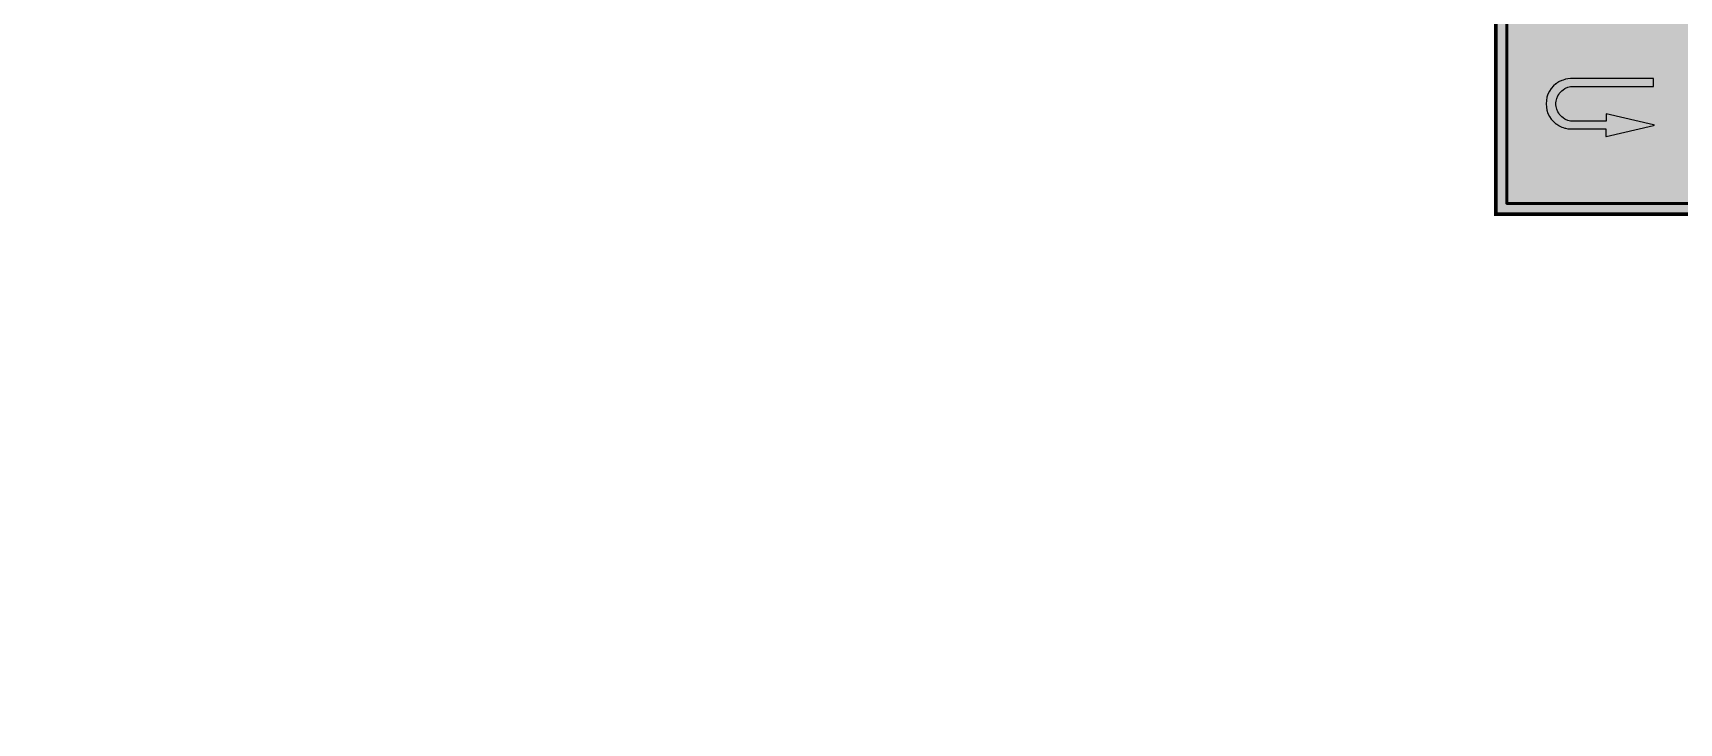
# Model space of a CAD drawing. Extents: x -1338203 to 1886333, y -530034 to 1031844.
# Drawn here: x 581812 to 627377, y 104122 to 123220 of the extents above; entities that cross this region are included whole.
import ezdxf

# ---------------------------------------------------------------- set-up
doc = ezdxf.new("R2010")
doc.units = 0
doc.header["$LTSCALE"] = 1000
doc.header["$MEASUREMENT"] = 0
for name, color, linetype in [('A-FIRE', 7, 'Continuous'), ('S001地下一墙柱$0$S001地下一墙柱$0$0S-CW-HATCH', 251, 'Continuous'), ('S001地下一墙柱$0$S001地下一墙柱$0$0S-CW-HATCH-UP', 251, 'Continuous'), ('地面指向箭头', 7, 'Continuous')]:
    doc.layers.add(name, color=color, linetype=linetype)
doc.layers.add('p-h-walkable', color=7, linetype='Continuous', lineweight=70, true_color=0xf0f0f0)
doc.layers.add('S001地下一墙柱$0$S001地下一墙柱$0$0S-CW-LINE', color=7, linetype='Continuous', lineweight=50)

# ---------------------------------------------------------------- blocks, each defined once
blk = doc.blocks.new('JTDT')
at = {"layer": 'A-FIRE'}
h = blk.add_hatch(color=251, dxfattribs=at)
h.dxf.hatch_style = 1
h.paths.add_polyline_path([(189165, 82916), (189162, 82988), (189159, 82988), (189147, 83060), (189144, 83075), (189126, 83123), (189114, 83162), (189105, 83180), (189081, 83230), (189072, 83245), (189057, 83269), (189036, 83299), (189024, 83317), (189021, 83320), (189021, 83323), (188961, 83389), (188893, 83449), (188818, 83500), (188734, 83542), (188650, 83571), (188561, 83586), (188468, 83592), (188378, 83586), (188288, 83571), (188202, 83542), (188118, 83500), (188043, 83449), (187974, 83389), (187915, 83323), (187915, 83320), (187912, 83317), (187900, 83299), (187882, 83269), (187864, 83245), (187858, 83230), (187831, 83180), (187822, 83162), (187810, 83123), (187795, 83075), (187789, 83060), (187777, 82988), (187771, 82916), (187771, 82895), (187771, 82839), (187771, 81938), (187559, 81938), (187559, 81935), (187867, 80625), (187876, 80592), (187882, 80625), (188190, 81935), (187983, 81935), (187983, 81938), (187983, 82839), (187986, 82895), (187989, 82916), (188007, 82988), (188037, 83060), (188046, 83075), (188076, 83123), (188109, 83162), (188124, 83180), (188184, 83230), (188205, 83245), (188247, 83269), (188318, 83299), (188390, 83317), (188441, 83320), (188468, 83323), (188492, 83320), (188543, 83317), (188615, 83299), (188686, 83269), (188728, 83245), (188749, 83230), (188809, 83180), (188824, 83162), (188857, 83123), (188887, 83075), (188896, 83060), (188926, 82988), (188944, 82916), (188947, 82895), (188949, 82839), (188949, 80625), (189168, 80625), (189168, 82839), (189168, 82895)])
at = {"layer": '地面指向箭头', "color": 251, "linetype": 'Continuous'}
blk.add_lwpolyline([(189165, 82916), (189162, 82988), (189159, 82988), (189147, 83060), (189144, 83075), (189126, 83123), (189114, 83162), (189105, 83180), (189081, 83230), (189072, 83245), (189057, 83269), (189036, 83299), (189024, 83317), (189021, 83320), (189021, 83323), (188961, 83389), (188893, 83449), (188818, 83500), (188734, 83542), (188650, 83571), (188561, 83586), (188468, 83592), (188378, 83586), (188288, 83571), (188202, 83542), (188118, 83500), (188043, 83449), (187974, 83389), (187915, 83323), (187915, 83320), (187912, 83317), (187900, 83299), (187882, 83269), (187864, 83245), (187858, 83230), (187831, 83180), (187822, 83162), (187810, 83123), (187795, 83075), (187789, 83060), (187777, 82988), (187771, 82916), (187771, 82895), (187771, 82839), (187771, 81938), (187559, 81938), (187559, 81935), (187867, 80625), (187876, 80592), (187882, 80625), (188190, 81935), (187983, 81935), (187983, 81938), (187983, 82839), (187986, 82895), (187989, 82916), (188007, 82988), (188037, 83060), (188046, 83075), (188076, 83123), (188109, 83162), (188124, 83180), (188184, 83230), (188205, 83245), (188247, 83269), (188318, 83299), (188390, 83317), (188441, 83320), (188468, 83323), (188492, 83320), (188543, 83317), (188615, 83299), (188686, 83269), (188728, 83245), (188749, 83230), (188809, 83180), (188824, 83162), (188857, 83123), (188887, 83075), (188896, 83060), (188926, 82988), (188944, 82916), (188947, 82895), (188949, 82839), (188949, 80625), (189168, 80625), (189168, 82839), (189168, 82895), (189165, 82916)], dxfattribs=at)
blk = doc.blocks.new('A$C9cb663f1')
at = {"layer": '地面指向箭头', "color": 251, "rotation": 90}
blk.add_blockref('JTDT', (294643, -428970), dxfattribs=at)

msp = doc.modelspace()

# ---------------------------------------------------------------- hatches: boundary and pattern name
at = {"layer": 'p-h-walkable', "ltscale": 0.002}
h = msp.add_hatch(color=256, dxfattribs=at)
h.dxf.hatch_style = 1
h.paths.add_polyline_path([(633826.6, 244460.7), (640276.6, 244575.6), (640576.6, 234544.8), (645576.7, 234544.6), (645576.7, 209278.9), (732355.9, 209029), (732355.1, 235229.9), (738506.7, 235229.9), (738506.6, 268838.9), (732734.3, 268838.9), (732734.3, 272898.9), (711963.1, 272898.9), (711963.1, 278984.7), (717256.7, 278984.7), (717256.7, 284049), (733571.6, 284135.6), (733996.6, 290449.1), (739216.6, 290449.1), (739766.6, 284299.1), (754626.6, 284299.1), (755296.6, 290449.1), (760516.6, 290449.1), (760816.6, 283049.1), (760816.3, 275879.2), (775122.6, 275879.2), (776006.6, 274138.9), (776006.6, 259429.1), (778716.6, 259429.1), (778716.6, 238849.1), (783416.6, 238849.1), (783416.6, 237229.1), (782066.6, 237229.1), (782066.6, 234429.1), (779546.6, 234429.1), (779546.6, 237129.1), (773916.6, 237129.1), (773916.6, 243229.1), (764306.6, 243225.6), (764306.6, 236639.1), (760766.6, 236639.1), (760766.6, 234429.1), (758246.6, 234429.1), (758246.6, 238649.1), (762116.6, 238649.1), (762116.6, 243225.6), (748656.6, 243225.6), (748756.3, 207529.1), (800106.6, 207528.9), (800206.7, 201639.7), (812908.2, 202239.1), (812576.6, 180449.3), (744206, 180449.3), (744206, 173439), (728556.7, 173439), (728556.6, 122289.1), (746356.6, 122289.1), (750916.6, 132325.6), (842896.6, 132325.6), (843211.6, 121345.6), (839116.6, 121345.6), (839116.6, 93449.1), (864906.6, 93449.1), (864906.6, 79694), (875856.6, 74929.1), (875856.6, 65749.1), (834560.6, 65749.1), (839142.9, 28436.3), (869465.5, 32160.2), (871163.4, 18334), (873704.3, 18646.1), (877328.9, 5540.2), (761876.2, -8638.5), (761133.2, 2082.3), (764950.9, 5291.5), (763253.1, 19116.3), (799242.7, 23536.1), (793807.6, 65749.1), (750756.6, 65749.1), (751556.6, 81645.6), (636016.6, 81645.6), (636016.6, 96345.6), (629416.6, 96345.6), (629416.6, 118203.2), (622306.6, 118203.2), (622286.6, 139083.2), (644406.6, 137003.2), (644406.6, 129968.2), (656656.6, 129968.2), (656406.6, 138083.2), (712156.6, 138083.2), (711856.6, 184449.1), (581811.6, 184349.1), (581826.6, 197199.1), (585876.6, 197449.1), (585976.6, 209279), (629226.6, 209578.9), (628926.8, 236145.4), (633826.6, 236145.6)])
at = {"layer": 'S001地下一墙柱$0$S001地下一墙柱$0$0S-CW-HATCH', "ltscale": 0.002}
h = msp.add_hatch(color=256, dxfattribs=at)
h.dxf.hatch_style = 1
h.paths.add_polyline_path([(647816.6, 81645.6), (636016.6, 81645.6), (636016.6, 96345.6), (629416.6, 96345.6), (629416.6, 118203.2), (622306.6, 118203.2), (622306.6, 129303.2), (622606.6, 129303.2), (622606.6, 118503.2), (629716.6, 118503.2), (629716.6, 96645.6), (636316.6, 96645.6), (636316.6, 81945.6), (647816.6, 81945.6)])
at = {"layer": 'S001地下一墙柱$0$S001地下一墙柱$0$0S-CW-HATCH-UP', "ltscale": 0.002}
h = msp.add_hatch(dxfattribs=at)
h.set_pattern_fill('钢筋混凝土', color=256, scale=30)
h.set_pattern_definition([(45, (-8e-05, 0.0003), (-53.033009, 53.033009), []), (50, (-8e-05, 0.0003), (215.178055, -18.82564), [22.5, -247.5]), (355, (-8e-05, 0.0003), (-41.6254, 225.65764), [18, -198]), (100.4514, (17.93, -1.57), (173.552815, 206.83186), [19.12206, -210.34263]), (46.1842, (-8e-05, 60), (320.17231, -49.6557), [33.75, -371.25]), (96.6356, (26.68, 55.86), (280.39881, 292.23536), [28.68309, -315.5139]), (351.1842, (-8e-05, 60), (280.39858, 292.23558), [27, -297]), (21, (30, 45), (179.072116, -120.785667), [22.5, -247.5]), (326, (30, 45), (72.9946, 217.54501), [18, -198]), (71.4514, (44.92, 34.93), (252.06679, 96.75915), [19.12206, -210.34263]), (37.5, (-8e-05, 0.0003), (3.647957, 99.868156), [0, -195.6, 0, -201, 0, -198.75]), (7.5, (-8e-05, 0.0003), (78.920861, 118.323514), [0, -114.6, 0, -191.1, 0, -75.75]), (327.5, (-66.9, 0.0003), (160.146731, -6.766462), [0, -75, 0, -234, 0, -310.5]), (317.5, (-96.9, 0.0003), (174.95585, 30.031495), [0, -97.5, 0, -155.4, 0, -220.5])])
h.paths.add_polyline_path([(647816.6, 81645.6), (636016.6, 81645.6), (636016.6, 96345.6), (629416.6, 96345.6), (629416.6, 118203.2), (622306.6, 118203.2), (622306.6, 129303.2), (622606.6, 129303.2), (622606.6, 118503.2), (629716.6, 118503.2), (629716.6, 96645.6), (636316.6, 96645.6), (636316.6, 81945.6), (647816.6, 81945.6)])

# ---------------------------------------------------------------- linework, layer by layer
at = {"layer": 'p-h-walkable', "ltscale": 0.002, "const_width": 100}
msp.add_lwpolyline([(877328.9, 5540.2), (761876.2, -8638.5), (761133.2, 2082.3), (764950.9, 5291.5), (763253.1, 19116.3), (799242.7, 23536.1), (793807.6, 65749.1), (750756.6, 65749.1), (751556.6, 81645.6), (636016.6, 81645.6), (636016.6, 96345.6), (629416.6, 96345.6), (629416.6, 118203.2), (622306.6, 118203.2), (622286.6, 139083.2), (644406.6, 137003.2), (644406.6, 129968.2), (656656.6, 129968.2), (656406.6, 138083.2), (712156.6, 138083.2), (711856.6, 184449.1)], dxfattribs=at)
at = {"layer": 'S001地下一墙柱$0$S001地下一墙柱$0$0S-CW-LINE', "ltscale": 0.002}
msp.add_lwpolyline([(647816.6, 81645.6), (636016.6, 81645.6), (636016.6, 96345.6), (629416.6, 96345.6), (629416.6, 118203.2), (622306.6, 118203.2), (622306.6, 129303.2), (622606.6, 129303.2), (622606.6, 118503.2), (629716.6, 118503.2), (629716.6, 96645.6), (636316.6, 96645.6), (636316.6, 81945.6), (647816.6, 81945.6)], close=True, dxfattribs=at)

# ---------------------------------------------------------------- block references
at = {"ltscale": 0.002}
msp.add_blockref('A$C9cb663f1', (412646.2, 361761.3), dxfattribs=at)

doc.saveas('drawing.dxf')
